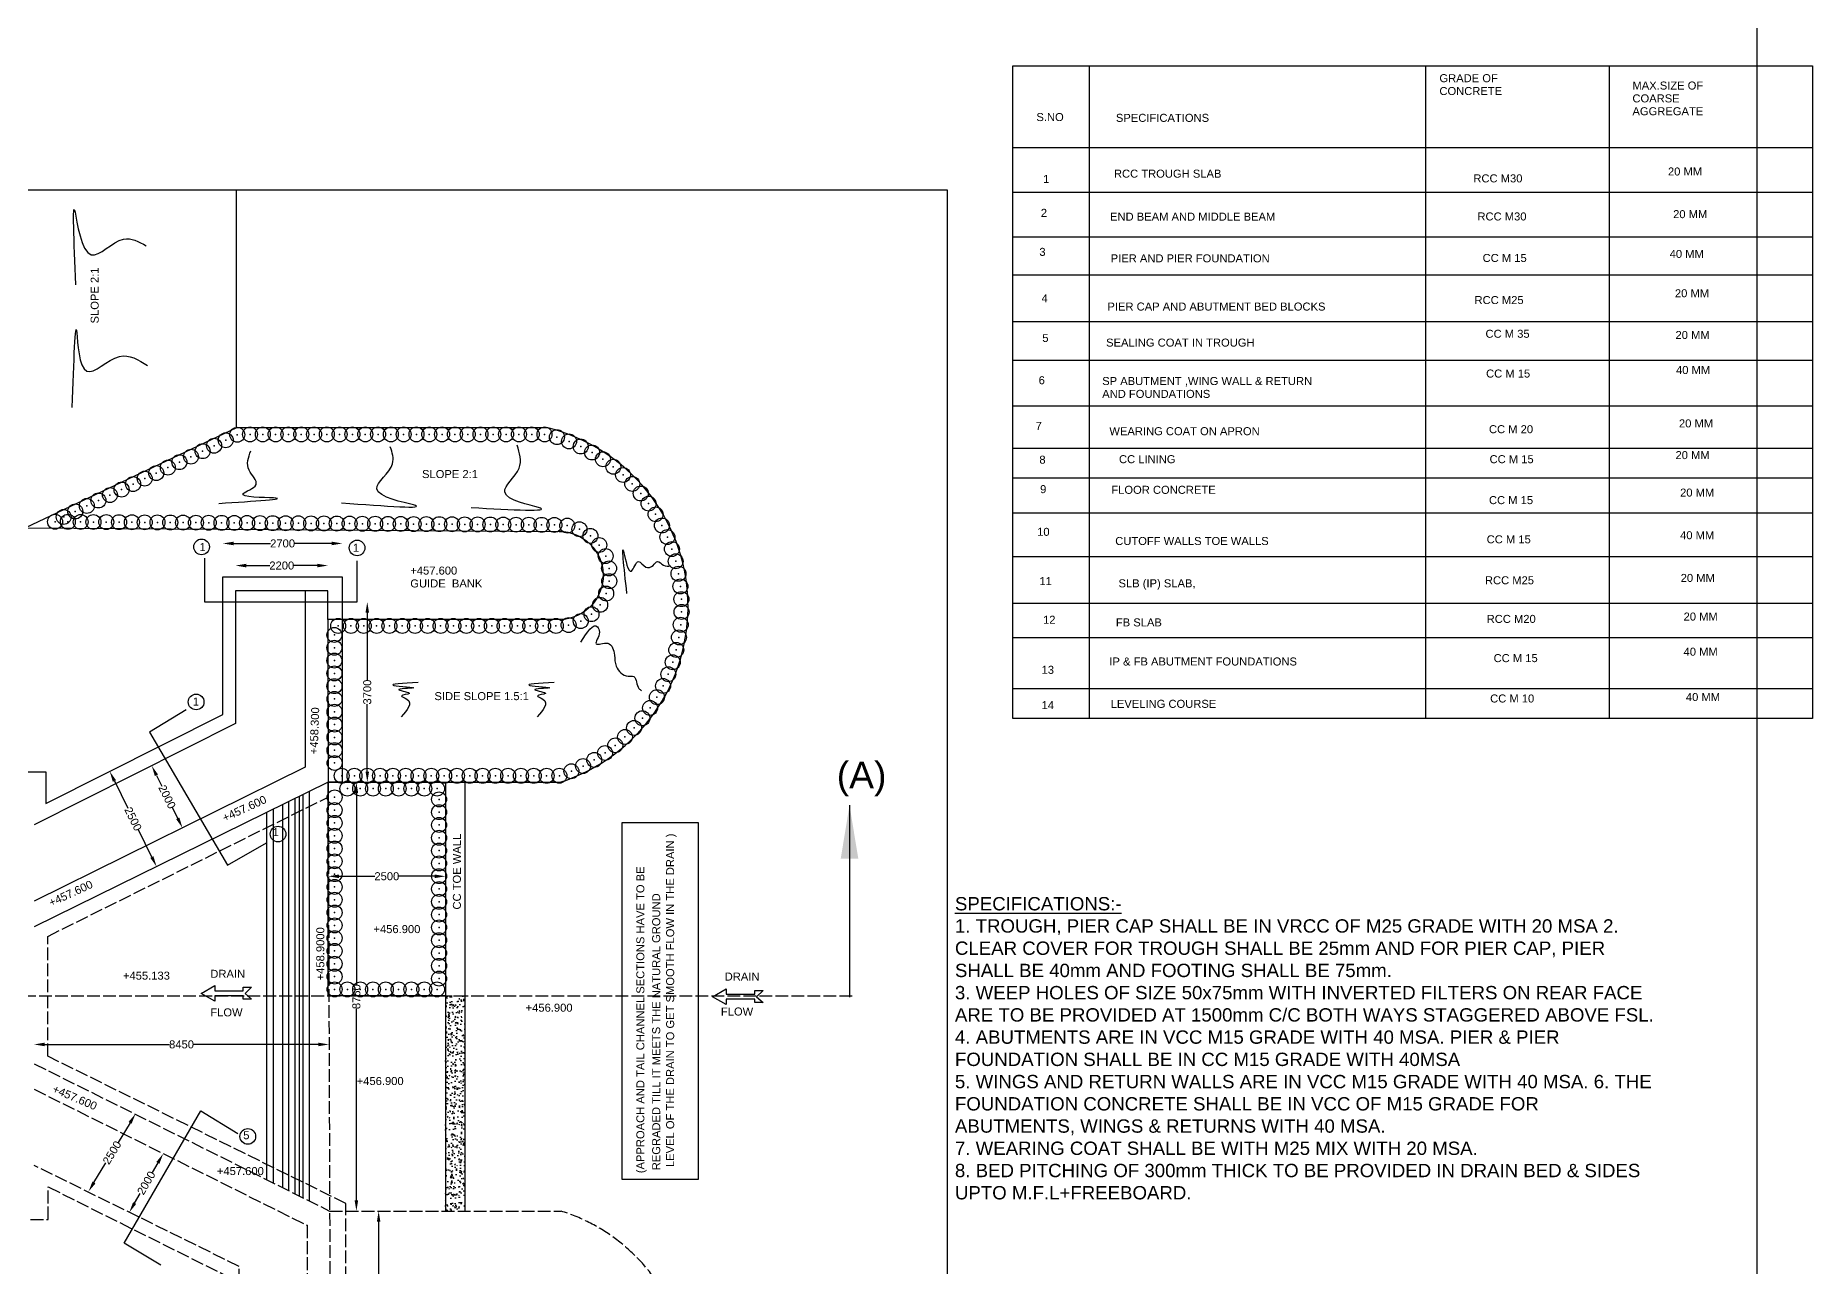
# Model space of a CAD drawing. Header units: millimetres. Extents: x -53212789 to -53204060, y 22133379 to 22139062.
# Drawn here: x -53207447 to -53204116, y 22134667 to 22136974 of the extents above; entities that cross this region are included whole.
import ezdxf

# ---------------------------------------------------------------- set-up
doc = ezdxf.new("R2010")
doc.units = ezdxf.units.MM
doc.header["$MEASUREMENT"] = 0
doc.header["$PDMODE"] = 32
doc.header["$PDSIZE"] = 28
doc.linetypes.add('ACAD_ISO02W100', pattern=[15, 12, -3])
for name, color, linetype in [('DIMENSIONS', 7, 'Continuous'), ('DRAWING', 2, 'Continuous'), ('TEXT', 7, 'Continuous')]:
    doc.layers.add(name, color=color, linetype=linetype)
doc.styles.get("Standard").update_dxf_attribs({"font": 'arial.ttf', "height": 15})
doc.dimstyles.get("Standard").update_dxf_attribs({"dimtxt": 20, "dimasz": 20, "dimexe": 0.18, "dimexo": 0.0625, "dimgap": 0.09, "dimtad": 0, "dimdec": 0, "dimzin": 0, "dimdsep": 46, "dimtxsty": 'Standard', "dimcen": 0.09, "dimse1": 1, "dimse2": 1, "dimadec": 0, "dimazin": 0, "dimtfac": 1, "dimtdec": 0, "dimtofl": 0, "dimtmove": 0, "dimatfit": 3, "dimfxl": 1, "dimtolj": 1, "dimtzin": 0, "dimarcsym": 0})

# ---------------------------------------------------------------- blocks, each defined once
blk = doc.blocks.new('*D108')
at = {"layer": 'Defpoints', "color": 0, "transparency": 16777216}
for p in [(-53207229.03140366, 22135605.4663888), (-53207171.41964121, 22135488.98766521), (-53207171.41964121, 22135488.98766521)]:
    blk.add_point(p, dxfattribs=at)
at = {"layer": 'TEXT', "color": 0, "lineweight": -2, "transparency": 16777216}
for p, q in [((-53207220.16448928, 22135587.53937484), (-53207210.24070224, 22135567.47558928)), ((-53207180.28655559, 22135506.91467916), (-53207190.21034265, 22135526.97846474))]:
    blk.add_line(p, q, dxfattribs=at)
at = {"layer": 'TEXT', "color": 0, "transparency": 16777216}
for points in [[(-53207217.17665362, 22135589.01719391), (-53207223.15232494, 22135586.06155578), (-53207229.03140368, 22135605.4663888)], [(-53207177.29871993, 22135508.39249823), (-53207183.27439125, 22135505.4368601), (-53207171.41964121, 22135488.98766521)]]:
    blk.add_solid(points, dxfattribs=at)
at = {"layer": 'TEXT', "color": 0, "transparency": 16777216, "insert": (-53207200.22552244, 22135547.22702701), "char_height": 15, "attachment_point": 5, "rotation": 296.3175468441484}
blk.add_mtext('\\A1;2000', dxfattribs=at)
blk = doc.blocks.new('*D109')
at = {"layer": 'Defpoints', "color": 0, "transparency": 16777216}
for p in [(-53207307.84234664, 22135595.02543864), (-53207219.98060779, 22135416.41566601), (-53207219.98060779, 22135416.41566601)]:
    blk.add_point(p, dxfattribs=at)
at = {"layer": 'TEXT', "color": 0, "lineweight": -2, "transparency": 16777216}
for p, q in [((-53207299.01426525, 22135577.07926971), (-53207273.88279513, 22135525.99075014)), ((-53207228.80868916, 22135434.36183494), (-53207253.94015929, 22135485.45035452))]:
    blk.add_line(p, q, dxfattribs=at)
at = {"layer": 'TEXT', "color": 0, "transparency": 16777216}
for points in [[(-53207296.02323711, 22135578.55061661), (-53207302.00529341, 22135575.60792281), (-53207307.84234664, 22135595.02543864)], [(-53207225.81766101, 22135435.83318184), (-53207231.79971732, 22135432.89048804), (-53207219.98060779, 22135416.41566601)]]:
    blk.add_solid(points, dxfattribs=at)
at = {"layer": 'TEXT', "color": 0, "transparency": 16777216, "insert": (-53207263.91147721, 22135505.72055233), "char_height": 15, "attachment_point": 5, "rotation": 296.19350061911706}
blk.add_mtext('\\A1;2500', dxfattribs=at)
blk = doc.blocks.new('*D110')
at = {"layer": 'Defpoints', "color": 0, "transparency": 16777216}
for p in [(-53206871.90630707, 22135912.56085202), (-53206871.49348056, 22135574.66695711), (-53206825.04680168, 22135574.66695711)]:
    blk.add_point(p, dxfattribs=at)
at = {"layer": 'TEXT', "color": 0, "lineweight": -2, "transparency": 16777216}
for p, q in [((-53206825.04680168, 22135892.56085202), (-53206825.04680168, 22135766.07088955)), ((-53206825.04680168, 22135594.66695711), (-53206825.04680168, 22135721.15691957))]:
    blk.add_line(p, q, dxfattribs=at)
at = {"layer": 'TEXT', "color": 0, "transparency": 16777216}
for points in [[(-53206828.38013501, 22135892.56085202), (-53206821.71346834, 22135892.56085202), (-53206825.04680168, 22135912.56085202)], [(-53206828.38013501, 22135594.66695711), (-53206821.71346834, 22135594.66695711), (-53206825.04680168, 22135574.66695711)]]:
    blk.add_solid(points, dxfattribs=at)
at = {"layer": 'TEXT', "color": 0, "transparency": 16777216, "insert": (-53206825.04680169, 22135743.61390455), "char_height": 15, "attachment_point": 5, "rotation": 90}
blk.add_mtext('\\A1;3700', dxfattribs=at)
blk = doc.blocks.new('*D111')
at = {"layer": 'Defpoints', "color": 0, "transparency": 16777216}
for p in [(-53206898.71868364, 22135980.73975072), (-53207071.94161779, 22135933.32481613), (-53206898.71868364, 22135933.32481613)]:
    blk.add_point(p, dxfattribs=at)
at = {"layer": 'TEXT', "color": 0, "lineweight": -2, "transparency": 16777216}
for p, q in [((-53207051.94161779, 22135980.73975072), (-53207007.92015071, 22135980.73975072)), ((-53206918.71868364, 22135980.73975072), (-53206962.7401507, 22135980.73975072))]:
    blk.add_line(p, q, dxfattribs=at)
at = {"layer": 'TEXT', "color": 0, "transparency": 16777216}
for points in [[(-53207051.94161779, 22135984.07308405), (-53207051.94161779, 22135977.40641738), (-53207071.94161779, 22135980.73975072)], [(-53206918.71868364, 22135984.07308405), (-53206918.71868364, 22135977.40641738), (-53206898.71868364, 22135980.73975072)]]:
    blk.add_solid(points, dxfattribs=at)
at = {"layer": 'TEXT', "color": 0, "transparency": 16777216, "insert": (-53206985.33015071, 22135980.73975072), "char_height": 15, "attachment_point": 5}
blk.add_mtext('\\A1;2200', dxfattribs=at)
blk = doc.blocks.new('*D112')
at = {"layer": 'Defpoints', "color": 0, "transparency": 16777216}
for p in [(-53206871.90630707, 22136022.19878137), (-53207095.7080718, 22135959.64014878), (-53206871.90630707, 22135959.64014878)]:
    blk.add_point(p, dxfattribs=at)
at = {"layer": 'TEXT', "color": 0, "lineweight": -2, "transparency": 16777216}
for p, q in [((-53207075.7080718, 22136022.19878137), (-53207006.39718944, 22136022.19878137)), ((-53206891.90630707, 22136022.19878137), (-53206961.21718943, 22136022.19878137))]:
    blk.add_line(p, q, dxfattribs=at)
at = {"layer": 'TEXT', "color": 0, "transparency": 16777216}
for points in [[(-53207075.7080718, 22136025.5321147), (-53207075.7080718, 22136018.86544804), (-53207095.7080718, 22136022.19878137)], [(-53206891.90630707, 22136025.5321147), (-53206891.90630707, 22136018.86544804), (-53206871.90630707, 22136022.19878137)]]:
    blk.add_solid(points, dxfattribs=at)
at = {"layer": 'TEXT', "color": 0, "transparency": 16777216, "insert": (-53206983.80718943, 22136022.19878137), "char_height": 15, "attachment_point": 5}
blk.add_mtext('\\A1;2700', dxfattribs=at)
blk = doc.blocks.new('*D113')
at = {"layer": 'Defpoints', "color": 0, "transparency": 16777216}
for p in [(-53206898.34609726, 22135398.29047338), (-53206678.50688278, 22135398.29047338), (-53206678.50688278, 22135398.29047338)]:
    blk.add_point(p, dxfattribs=at)
at = {"layer": 'TEXT', "color": 0, "lineweight": -2, "transparency": 16777216}
for p, q in [((-53206878.34609726, 22135398.29047338), (-53206811.01649003, 22135398.29047338)), ((-53206698.50688278, 22135398.29047338), (-53206765.83649002, 22135398.29047338))]:
    blk.add_line(p, q, dxfattribs=at)
at = {"layer": 'TEXT', "color": 0, "transparency": 16777216}
for points in [[(-53206878.34609726, 22135401.62380671), (-53206878.34609726, 22135394.95714004), (-53206898.34609726, 22135398.29047338)], [(-53206698.50688278, 22135401.62380671), (-53206698.50688278, 22135394.95714004), (-53206678.50688278, 22135398.29047338)]]:
    blk.add_solid(points, dxfattribs=at)
at = {"layer": 'TEXT', "color": 0, "transparency": 16777216, "insert": (-53206788.42649002, 22135398.29047338), "char_height": 15, "attachment_point": 5}
blk.add_mtext('\\A1;2500', dxfattribs=at)
blk = doc.blocks.new('*D114')
at = {"layer": 'Defpoints', "color": 0, "transparency": 16777216}
for p in [(-53207449.47918182, 22135130.05510703), (-53206896.89093112, 22135131.94794508), (-53206896.89093112, 22135083.08792365)]:
    blk.add_point(p, dxfattribs=at)
at = {"layer": 'TEXT', "color": 0, "lineweight": -2, "transparency": 16777216}
for p, q in [((-53207429.47918182, 22135083.08792365), (-53207195.65738935, 22135083.08792365)), ((-53206916.89093112, 22135083.08792365), (-53207150.71272359, 22135083.08792365))]:
    blk.add_line(p, q, dxfattribs=at)
at = {"layer": 'TEXT', "color": 0, "transparency": 16777216}
for points in [[(-53207429.47918182, 22135086.42125698), (-53207429.47918182, 22135079.75459032), (-53207449.47918182, 22135083.08792365)], [(-53206916.89093112, 22135086.42125698), (-53206916.89093112, 22135079.75459032), (-53206896.89093112, 22135083.08792365)]]:
    blk.add_solid(points, dxfattribs=at)
at = {"layer": 'TEXT', "color": 0, "transparency": 16777216, "insert": (-53207173.18505647, 22135083.08792365), "char_height": 15, "attachment_point": 5}
blk.add_mtext('\\A1;8450', dxfattribs=at)
blk = doc.blocks.new('*D115')
at = {"layer": 'Defpoints', "color": 0, "transparency": 16777216}
for p in [(-53207259.32836045, 22134953.18902922), (-53207249.40309371, 22134947.18585729), (-53207337.68202362, 22134801.23102927)]:
    blk.add_point(p, dxfattribs=at)
at = {"layer": 'TEXT', "color": 0, "lineweight": -2, "transparency": 16777216}
for p, q in [((-53207269.67908023, 22134936.07580043), (-53207291.77668741, 22134899.54100714)), ((-53207337.25657058, 22134824.34743), (-53207315.1589634, 22134860.88222329))]:
    blk.add_line(p, q, dxfattribs=at)
at = {"layer": 'TEXT', "color": 0, "transparency": 16777216}
for points in [[(-53207272.53128504, 22134937.80092039), (-53207266.82687543, 22134934.35068046), (-53207259.32836045, 22134953.18902922)], [(-53207340.10877538, 22134826.07254997), (-53207334.40436578, 22134822.62231003), (-53207347.60729036, 22134807.2342012)]]:
    blk.add_solid(points, dxfattribs=at)
at = {"layer": 'TEXT', "color": 0, "transparency": 16777216, "insert": (-53207303.46782541, 22134880.21161521), "char_height": 15, "attachment_point": 5, "rotation": 58.83288481990556}
blk.add_mtext('\\A1;2500', dxfattribs=at)
blk = doc.blocks.new('*D116')
at = {"layer": 'Defpoints', "color": 0, "transparency": 16777216}
for p in [(-53207207.46637309, 22134878.44701817), (-53207207.46637309, 22134878.44701817), (-53207271.07008341, 22134768.40188349)]:
    blk.add_point(p, dxfattribs=at)
at = {"layer": 'TEXT', "color": 0, "lineweight": -2, "transparency": 16777216}
for p, q in [((-53207217.47452936, 22134861.13122168), (-53207227.96401575, 22134842.98264297)), ((-53207261.06192715, 22134785.71767998), (-53207250.57244076, 22134803.86625869))]:
    blk.add_line(p, q, dxfattribs=at)
at = {"layer": 'TEXT', "color": 0, "transparency": 16777216}
for points in [[(-53207220.36049545, 22134862.79924773), (-53207214.58856328, 22134859.46319564), (-53207207.46637309, 22134878.44701817)], [(-53207263.94789323, 22134787.38570603), (-53207258.17596106, 22134784.04965394), (-53207271.07008341, 22134768.40188349)]]:
    blk.add_solid(points, dxfattribs=at)
at = {"layer": 'TEXT', "color": 0, "transparency": 16777216, "insert": (-53207239.26822826, 22134823.42445082), "char_height": 15, "attachment_point": 5, "rotation": 59.973015625742605}
blk.add_mtext('\\A1;2000', dxfattribs=at)
blk = doc.blocks.new('*D128')
at = {"layer": 'Defpoints', "color": 0, "transparency": 16777216}
for p in [(-53206845.46453819, 22135574.63414955), (-53206845.41346911, 22135574.63414955), (-53206845.41346911, 22134770.67453822)]:
    blk.add_point(p, dxfattribs=at)
at = {"layer": 'TEXT', "color": 0, "lineweight": -2, "transparency": 16777216}
for p, q in [((-53206845.46453819, 22135554.63414955), (-53206845.46453819, 22135195.12667677)), ((-53206845.46453819, 22134790.67453822), (-53206845.46453819, 22135150.18201101))]:
    blk.add_line(p, q, dxfattribs=at)
at = {"layer": 'TEXT', "color": 0, "transparency": 16777216}
for points in [[(-53206848.79787152, 22135554.63414955), (-53206842.13120485, 22135554.63414955), (-53206845.46453819, 22135574.63414955)], [(-53206848.79787152, 22134790.67453822), (-53206842.13120485, 22134790.67453822), (-53206845.46453819, 22134770.67453822)]]:
    blk.add_solid(points, dxfattribs=at)
at = {"layer": 'TEXT', "color": 0, "transparency": 16777216, "insert": (-53206845.46453819, 22135172.65434388), "char_height": 15, "attachment_point": 5, "rotation": 90}
blk.add_mtext('\\A1;8750', dxfattribs=at)
blk = doc.blocks.new('*D129')
at = {"layer": 'Defpoints', "color": 0, "transparency": 16777216}
for p in [(-53206818.06518471, 22134770.67453822), (-53206894.4820726, 22134428.71455671), (-53206803.76156836, 22134428.71455671)]:
    blk.add_point(p, dxfattribs=at)
at = {"layer": 'TEXT', "color": 0, "lineweight": -2, "transparency": 16777216}
for p, q in [((-53206803.76156836, 22134750.67453822), (-53206803.76156836, 22134622.15153246)), ((-53206803.76156836, 22134448.71455671), (-53206803.76156836, 22134577.23756247))]:
    blk.add_line(p, q, dxfattribs=at)
at = {"layer": 'TEXT', "color": 0, "transparency": 16777216}
for points in [[(-53206807.0949017, 22134750.67453822), (-53206800.42823502, 22134750.67453822), (-53206803.76156836, 22134770.67453822)], [(-53206807.0949017, 22134448.71455671), (-53206800.42823502, 22134448.71455671), (-53206803.76156836, 22134428.71455671)]]:
    blk.add_solid(points, dxfattribs=at)
at = {"layer": 'TEXT', "color": 0, "transparency": 16777216, "insert": (-53206803.76156837, 22134599.69454746), "char_height": 15, "attachment_point": 5, "rotation": 90}
blk.add_mtext('\\A1;3700', dxfattribs=at)

msp = doc.modelspace()

# ---------------------------------------------------------------- hatches: boundary and pattern name
at = {"layer": 'DRAWING'}
h = msp.add_hatch(dxfattribs=at)
h.set_pattern_fill('AR-CONC', color=0, scale=3, style=0)
h.set_pattern_definition([(49.99999999999999, (0, 0), (21.5178054780226, -1.882564049477853), [2.25, -24.75]), (355, (0, 0), (-4.16254000839, 22.56576401100035), [1.8, -19.8]), (100.4514, (1.7931504, -0.1568802), (17.35528145142065, 20.68318626182861), [1.9122057, -21.03426336]), (46.18420000000001, (0, 6), (32.01723145876933, -4.965570429870542), [3.375, -37.125]), (96.6356, (2.66810235, 5.586200789999999), (28.0398811664611, 29.22353612701325), [2.86830864, -31.55139]), (351.1842, (0, 6), (28.03985835400881, 29.22355802775974), [2.7, -29.7]), (21, (3, 4.5), (17.90721156355385, -12.07856671996016), [2.25, -24.75]), (326.0000000000001, (3, 4.5), (7.299459957647452, 21.75450135140559), [1.8, -19.8]), (71.4514, (4.49226699, 3.49345182), (25.2066788574447, 9.675914901298572), [1.9122057, -21.03426336]), (37.50000000000001, (0, 0), (0.3647956595187201, 9.986815614939346), [0, -19.56, 0, -20.1, 0, -19.875]), (7.499999999999999, (0, 0), (7.892086123264458, 11.83235135647081), [0, -11.46, 0, -19.11, 0, -7.574999999999999]), (327.5, (-6.69, 0), (16.01467308517227, -0.6766461520313927), [0, -7.5, 0, -23.4, 0, -31.05]), (317.5, (-9.69, 0), (17.49558508027159, 3.003149469969532), [0, -9.75, 0, -15.54, 0, -22.05])])
h.paths.add_polyline_path([(-53206642.30367959, 22135174.31479614), (-53206678.50688278, 22135174.31479615), (-53206678.50688277, 22134770.67453822), (-53206642.30367959, 22134770.67453823)])

# ---------------------------------------------------------------- linework, layer by layer
at = {"layer": 'DRAWING', "color": 0}
for points in [[(-53205737.5, 22136684.5), (-53212658.5, 22136684.5), (-53212658.5, 22133673.5), (-53205737.5, 22133673.5)], [(-53206898.34609726, 22135574.63414955), (-53206678.50688278, 22135574.63414955), (-53206678.50688278, 22135174.31479614), (-53206898.34609726, 22135174.31479614)]]:
    msp.add_lwpolyline(points, close=True, dxfattribs=at)
for points in [[(-53207994.78260883, 22135174.31479614), (-53207994.78260883, 22135353.87521168), (-53207892.75288665, 22135353.87521168), (-53207892.75288665, 22135520.42191549), (-53207638.39354362, 22135520.42191549), (-53207638.39354362, 22135594.10543574), (-53207427.37480062, 22135594.10543574), (-53207427.37480062, 22135534.81861398), (-53207095.7080718, 22135701.87450485), (-53207095.7080718, 22135959.64014878), (-53206871.90630707, 22135959.64014878), (-53206871.90630707, 22135574.66645273), (-53206463.43547498, 22135574.66645273, 0.755406404012021), (-53206486.4921943, 22136238.69666085), (-53207069.87745059, 22136238.69666085), (-53207069.87745059, 22136684.5)], [(-53207069.87745059, 22136238.69666085), (-53207465.83584204, 22136051.21097556), (-53206465.22053304, 22136044.89589792, -0.9682033303326091), (-53206460.92225216, 22135879.59194525), (-53206898.71868364, 22135879.59194525), (-53206898.71868364, 22135933.32481613), (-53207071.94161779, 22135933.32481613), (-53207071.94161779, 22135684.46909346), (-53207449.47918182, 22135494.60004181)]]:
    msp.add_lwpolyline(points, format="xyb", dxfattribs=at)
for points in [[(-53207130.18891007, 22135994.78573567), (-53207130.18891007, 22135912.56085202), (-53206844.27908837, 22135912.56085202), (-53206844.27908837, 22135989.47400218)], [(-53206941.5262295, 22135933.32481613), (-53206941.5262295, 22135602.69568174), (-53207449.47918182, 22135351.45610828)], [(-53206898.71868364, 22135879.59194525), (-53206898.31215895, 22135546.85602229)], [(-53206898.71868364, 22135879.59194525), (-53206898.34609726, 22135574.63414955)], [(-53207164.2518336, 22135710.33952666), (-53207233.18432145, 22135668.50727354), (-53207087.23674157, 22135419.37637587), (-53207014.11875921, 22135461.2877122)], [(-53206871.90630707, 22135574.66645273), (-53206898.34609726, 22135574.63414955), (-53207449.47918182, 22135303.52070241)], [(-53206678.50688278, 22135574.66645273), (-53206678.50688278, 22134770.67453822)], [(-53206642.30367959, 22135574.66645273), (-53206642.30367959, 22134770.67453822)], [(-53206972.82637729, 22135537.99580207), (-53206972.82637729, 22134809.18171148)], [(-53206960.93420107, 22135543.84580269), (-53206960.93420107, 22134803.24784386)], [(-53206952.84074464, 22135547.82713666), (-53206952.84074464, 22134799.20943255)], [(-53206945.5734513, 22135551.40206439), (-53206945.5734513, 22134795.5832538)], [(-53206933.84625959, 22135557.17090582), (-53206933.84625959, 22134789.73170891)], [(-53207014.11875921, 22135517.68324905), (-53207014.11875921, 22134829.78547006)], [(-53207001.40059713, 22135523.93956872), (-53207001.40059713, 22134823.43945831)], [(-53206984.05790659, 22135532.47078695), (-53206984.05790659, 22134814.78593452)], [(-53207211.95584982, 22134669.58753008), (-53207280.94427541, 22134710.60860965), (-53207137.08554772, 22134958.68913579), (-53207067.72328377, 22134916.15589344)]]:
    msp.add_lwpolyline(points, dxfattribs=at)
at = {"layer": 'DRAWING', "color": 0, "linetype": 'ACAD_ISO02W100', "ltscale": 2}
for points in [[(-53207994.78260883, 22135174.31479614), (-53207994.78260883, 22134993.99253697), (-53207891.76546051, 22134993.99253697), (-53207891.76546051, 22134828.60924657), (-53207636.17732839, 22134828.60924657), (-53207636.17732839, 22134755.00901544), (-53207423.0479886, 22134755.00901544), (-53207423.0479886, 22134815.94225001), (-53207093.12272364, 22134651.46870922), (-53207093.12272364, 22134403.05321797), (-53206865.22718088, 22134403.05321797), (-53206865.22718088, 22134784.90097654), (-53207423.85731652, 22135060.99278338), (-53207423.85731652, 22135285.72224387), (-53206898.31215895, 22135546.85602229), (-53206894.4820726, 22134428.71455671), (-53207065.21836577, 22134428.71455671), (-53207065.21836577, 22134666.94956086), (-53207449.47918182, 22134856.32933737)], [(-53212360.0854694, 22135174.31479614), (-53205912.24045259, 22135174.31479614)], [(-53207449.47918182, 22134999.11369434), (-53206937.94654393, 22134744.06544507), (-53206937.94654393, 22134428.71455671)]]:
    msp.add_lwpolyline(points, dxfattribs=at)
msp.add_lwpolyline([(-53207449.30394296, 22135046.93086224), (-53206895.65342372, 22134770.67453822), (-53206461.96319637, 22134770.67453822, -0.7497637098783984), (-53206474.77191387, 22134112.30554788), (-53207062.06292609, 22134109.62356078), (-53207462.98521557, 22134304.33188412), (-53206457.83716572, 22134311.562949, 1.033343206512164), (-53206464.69332687, 22134482.92957474), (-53206894.66273595, 22134481.45675576)], format="xyb", dxfattribs=at)
at = {"layer": 'DRAWING', "color": 0}
for points in [[(-53207371.2863474, 22136507.21637162), (-53207372.60362779, 22136643.43757748), (-53207342.30608006, 22136563.15260604), (-53207281.71101756, 22136592.76592356), (-53207239.55794637, 22136580.26252507)], [(-53207377.86174288, 22136277.29399788), (-53207369.29938742, 22136416.80557555), (-53207350.85739612, 22136345.07555642), (-53207289.60369343, 22136372.71465085), (-53207236.9123462, 22136355.60473182)], [(-53206873.13073973, 22136098.32526052), (-53206738.70908788, 22136094.48795336), (-53206807.20012159, 22136124.86660866), (-53206777.7399205, 22136171.69182109), (-53206781.90058754, 22136203.02981039)], [(-53206630.26459143, 22136089.55183375), (-53206503.9542285, 22136089.55183375), (-53206567.33576707, 22136118.50124189), (-53206540.62496946, 22136163.28235514), (-53206544.24678202, 22136206.25413848)], [(-53207103.46143647, 22136097.27423756), (-53207000.85101515, 22136107.42491503), (-53207057.4899196, 22136115.79922682), (-53207033.61522593, 22136132.54785041), (-53207046.56852699, 22136159.44715146), (-53207043.51268958, 22136195.80636514)], [(-53206729.79077535, 22135761.51506182), (-53206775.23091817, 22135756.11018164), (-53206738.44602653, 22135751.42596177), (-53206765.85438233, 22135747.82271792), (-53206746.01938366, 22135740.97654597), (-53206761.16609794, 22135736.65265623), (-53206750.70766806, 22135730.16681443), (-53206761.52674027, 22135697.37726085)], [(-53206474.86695275, 22135761.51506182), (-53206520.30709556, 22135756.11018164), (-53206483.52220392, 22135751.42596177), (-53206510.93055972, 22135747.82271792), (-53206491.09556106, 22135740.97654597), (-53206506.24227533, 22135736.65265623), (-53206495.78384545, 22135730.16681443), (-53206506.60291766, 22135697.37726085)]]:
    msp.add_spline(points, degree=3, dxfattribs=at)
for p in [(-53207068.71043933, 22136225.972006), (-53207044.87333198, 22136226.69666085), (-53207020.87333198, 22136226.69666085), (-53206996.87333198, 22136226.69666085), (-53206972.87333198, 22136226.69666085), (-53206948.87333198, 22136226.69666085), (-53206924.87333198, 22136226.69666085), (-53206900.87333198, 22136226.69666085), (-53206876.87333198, 22136226.69666085), (-53206852.87333198, 22136226.69666085), (-53206828.87333198, 22136226.69666085), (-53206804.87333198, 22136226.69666085), (-53206780.87333198, 22136226.69666085), (-53206756.87333198, 22136226.69666085), (-53206732.87333198, 22136226.69666085), (-53206708.87333198, 22136226.69666085), (-53206684.87333198, 22136226.69666085), (-53206660.87333198, 22136226.69666085), (-53206636.87333198, 22136226.69666085), (-53206612.87333198, 22136226.69666085), (-53206588.87333198, 22136226.69666085), (-53206564.87333198, 22136226.69666085), (-53206540.87333198, 22136226.69666085), (-53206516.87333198, 22136226.69666085), (-53206492.87333198, 22136226.69666085), (-53206469.59406196, 22136221.50998685), (-53207133.78423958, 22136195.15966234), (-53207112.09297283, 22136205.43044356), (-53207090.40170608, 22136215.70122478), (-53206446.97116992, 22136213.51273594), (-53206424.98211883, 22136203.9089399), (-53206403.74082534, 22136192.74835222), (-53207220.54930656, 22136154.07653746), (-53207198.85803982, 22136164.34731868), (-53207177.16677307, 22136174.6180999), (-53207155.47550632, 22136184.88888112), (-53206383.35733227, 22136180.08879154), (-53206363.93723851, 22136165.99584207), (-53207285.62310681, 22136123.26419379), (-53207263.93184006, 22136133.53497501), (-53207242.24057331, 22136143.80575623), (-53206345.58115196, 22136150.54251386), (-53206328.3841683, 22136133.80886455), (-53207350.69690705, 22136092.45185013), (-53207329.00564031, 22136102.72263135), (-53207307.31437355, 22136112.99341257), (-53206312.43537836, 22136115.88158462), (-53206297.81740656, 22136096.85354827), (-53207410.25789057, 22136062.86045129), (-53207394.07944054, 22136071.91028769), (-53207386.25836853, 22136062.70898565), (-53207372.3881738, 22136082.18106891), (-53207362.25884649, 22136062.55752), (-53207338.25932445, 22136062.40605435), (-53207314.25980241, 22136062.25458871), (-53207290.26028037, 22136062.10312306), (-53207266.26075833, 22136061.95165741), (-53207242.26123629, 22136061.80019177), (-53207218.26171425, 22136061.64872612), (-53207194.2621922, 22136061.49726047), (-53207170.26267017, 22136061.34579483), (-53207146.26314813, 22136061.19432918), (-53207122.26362608, 22136061.04286353), (-53207098.26410405, 22136060.89139789), (-53207074.26458201, 22136060.73993224), (-53207050.26505997, 22136060.58846659), (-53207026.26553793, 22136060.43700095), (-53207002.26601589, 22136060.2855353), (-53206978.26649385, 22136060.13406965), (-53206954.2669718, 22136059.982604), (-53206930.26744977, 22136059.83113836), (-53206906.26792773, 22136059.67967271), (-53206882.26840568, 22136059.52820706), (-53206858.26888365, 22136059.37674142), (-53206834.26936161, 22136059.22527577), (-53206810.26983956, 22136059.07381013), (-53206786.27031752, 22136058.92234448), (-53206762.27079549, 22136058.77087883), (-53206738.27127344, 22136058.61941319), (-53206714.2717514, 22136058.46794754), (-53206690.27222937, 22136058.31648189), (-53206666.27270732, 22136058.16501625), (-53206642.27318528, 22136058.0135506), (-53206618.27366325, 22136057.86208495), (-53206594.2741412, 22136057.7106193), (-53206570.27461916, 22136057.55915366), (-53206546.27509712, 22136057.40768801), (-53206522.27557508, 22136057.25622236), (-53206498.27605304, 22136057.10475672), (-53206474.276531, 22136056.95329107), (-53206450.34533406, 22136055.63775208), (-53206284.60598291, 22136076.82333231), (-53206272.8695506, 22136055.89470544), (-53206427.40867309, 22136048.79416083), (-53206406.91977651, 22136036.41957901), (-53206390.18693677, 22136019.30416981), (-53206262.66891149, 22136034.17609065), (-53206378.27860806, 22135998.54081591), (-53206254.05691108, 22136011.7800036), (-53206247.07816479, 22135988.82246962), (-53206371.95518157, 22135975.45533486), (-53206241.76882675, 22135965.4224227), (-53206377.29573333, 22135928.26851752), (-53206371.62043165, 22135951.52182069), (-53206238.15640257, 22135941.7010893), (-53206404.8663105, 22135889.60353984), (-53206388.61869743, 22135907.18023542), (-53206236.2596068, 22135917.78136037), (-53206236.088266, 22135893.78715464), (-53206879.62971571, 22135867.59194525), (-53206855.62971571, 22135867.59194525), (-53206831.62971571, 22135867.59194525), (-53206807.62971571, 22135867.59194525), (-53206783.62971571, 22135867.59194525), (-53206759.62971571, 22135867.59194525), (-53206735.62971571, 22135867.59194525), (-53206711.62971571, 22135867.59194525), (-53206687.62971571, 22135867.59194525), (-53206663.62971571, 22135867.59194525), (-53206639.62971571, 22135867.59194525), (-53206615.62971571, 22135867.59194525), (-53206591.62971571, 22135867.59194525), (-53206567.62971571, 22135867.59194525), (-53206543.62971571, 22135867.59194525), (-53206519.62971571, 22135867.59194525), (-53206495.62971571, 22135867.59194525), (-53206471.62971571, 22135867.59194525), (-53206447.73739003, 22135869.17836507), (-53206425.00110187, 22135876.66076832), (-53206237.64326782, 22135869.84277668), (-53206886.68333433, 22135850.66625569), (-53206886.65401202, 22135826.66627361), (-53206245.89117411, 22135822.59878907), (-53206240.9165564, 22135846.07227294), (-53206886.62468971, 22135802.66629152), (-53206252.54134941, 22135799.54393199), (-53206886.5953674, 22135778.66630943), (-53206886.56604509, 22135754.66632734), (-53206270.72206306, 22135755.16506343), (-53206260.83263035, 22135777.02713989), (-53206886.53672279, 22135730.66634525), (-53206282.15841425, 22135734.07096146), (-53206886.50740048, 22135706.66636316), (-53206309.42717606, 22135694.6192574), (-53206295.08243669, 22135713.85411427), (-53206886.47807816, 22135682.66638108), (-53206886.44875586, 22135658.66639899), (-53206342.07457256, 22135659.48850413), (-53206325.1183179, 22135676.46603912), (-53206886.41943355, 22135634.6664169), (-53206379.42494651, 22135629.40575343), (-53206360.20809633, 22135643.77460638), (-53206886.39011125, 22135610.66643482), (-53206873.04680168, 22135586.66645273), (-53206849.04680168, 22135586.66645273), (-53206825.04680168, 22135586.66645273), (-53206801.04680168, 22135586.66645273), (-53206777.04680168, 22135586.66645273), (-53206753.04680168, 22135586.66645273), (-53206729.04680168, 22135586.66645273), (-53206705.04680168, 22135586.66645273), (-53206681.04680168, 22135586.66645273), (-53206657.04680168, 22135586.66645273), (-53206633.04680168, 22135586.66645273), (-53206609.04680168, 22135586.66645273), (-53206585.04680168, 22135586.66645273), (-53206561.04680168, 22135586.66645273), (-53206537.04680168, 22135586.66645273), (-53206513.04680168, 22135586.66645273), (-53206489.04680168, 22135586.66645273), (-53206465.06134068, 22135586.75722519), (-53206442.55496544, 22135595.07674076), (-53206420.70530976, 22135604.99358568), (-53206399.62556816, 22135616.45638466), (-53206862.34609726, 22135562.63414955), (-53206838.34609726, 22135562.63414955), (-53206814.34609726, 22135562.63414955), (-53206790.34609726, 22135562.63414955), (-53206766.34609726, 22135562.63414955), (-53206742.34609726, 22135562.63414955), (-53206718.34609726, 22135562.63414955), (-53206694.34609726, 22135562.63414955), (-53206886.34609726, 22135546.31701377), (-53206886.34609726, 22135522.31701377), (-53206690.50688278, 22135542.47336403), (-53206886.34609726, 22135498.31701377), (-53206690.50688278, 22135518.47336403), (-53206690.50688278, 22135494.47336403), (-53206886.34609726, 22135474.31701377), (-53206690.50688278, 22135470.47336403), (-53206886.34609726, 22135450.31701377), (-53206886.34609726, 22135426.31701377), (-53206690.50688278, 22135446.47336403), (-53206690.50688278, 22135422.47336403), (-53206886.34609726, 22135402.31701377), (-53206690.50688278, 22135398.47336403), (-53206886.34609726, 22135378.31701377), (-53206886.34609726, 22135354.31701377), (-53206690.50688278, 22135374.47336403), (-53206886.34609726, 22135330.31701377), (-53206690.50688278, 22135350.47336403), (-53206690.50688278, 22135326.47336403), (-53206886.34609726, 22135306.31701377), (-53206690.50688278, 22135302.47336403), (-53206886.34609726, 22135282.31701377), (-53206886.34609726, 22135258.31701377), (-53206690.50688278, 22135278.47336403), (-53206690.50688278, 22135254.47336403), (-53206886.34609726, 22135234.31701377), (-53206690.50688278, 22135230.47336403), (-53206886.34609726, 22135210.31701377), (-53206886.34609726, 22135186.31701377), (-53206862.34831489, 22135186.31479614), (-53206838.34831489, 22135186.31479614), (-53206814.34831489, 22135186.31479614), (-53206790.34831489, 22135186.31479614), (-53206766.34831489, 22135186.31479614), (-53206742.34831489, 22135186.31479614), (-53206718.34831489, 22135186.31479614), (-53206694.34831489, 22135186.31479614), (-53206690.50688278, 22135206.47336403)]:
    msp.add_point(p, dxfattribs=at)
at = {"layer": 'TEXT', "color": 0}
for points in [[(-53204220.99405362, 22133378.63246642), (-53212789, 22133378.63246642), (-53212789, 22138796), (-53204220.99405362, 22138796)], [(-53205615, 22136917.5), (-53204116.5, 22136917.5), (-53204116.5, 22135694), (-53205615, 22135694)], [(-53206347.47593874, 22135499.07155957), (-53206204.60725968, 22135499.07155957), (-53206204.60725968, 22134829.66193907), (-53206347.47593874, 22134829.66193907)]]:
    msp.add_lwpolyline(points, close=True, dxfattribs=at)
for points in [[(-53205472, 22136917.5), (-53205472, 22135694)], [(-53204842, 22136917.5), (-53204842, 22135694)], [(-53204497.5, 22136917.5), (-53204497.5, 22135694)], [(-53204116.5, 22136764), (-53205615, 22136764)], [(-53204116.5, 22136680), (-53205615, 22136680)], [(-53204116.5, 22136596.5), (-53205615, 22136596.5)], [(-53204116.5, 22136525), (-53205615, 22136525)], [(-53204116.5, 22136437.5), (-53205615, 22136437.5)], [(-53204116.5, 22136365), (-53205615, 22136365)], [(-53204116.5, 22136279.5), (-53205615, 22136279.5)], [(-53204116.5, 22136200), (-53205615, 22136200)], [(-53204116.5, 22136144.5), (-53205615, 22136144.5)], [(-53204116.5, 22136079), (-53205615, 22136079)], [(-53204116.5, 22135997), (-53205615, 22135997)], [(-53204116.5, 22135909.5), (-53205615, 22135909.5)], [(-53204116.5, 22135845.5), (-53205615, 22135845.5)], [(-53204116.5, 22135750), (-53205615, 22135750)], [(-53207110.79054849, 22135183.28939946), (-53207057.50874245, 22135183.28939946), (-53207057.50874245, 22135190.55059221), (-53207041.76638433, 22135190.55059221), (-53207053.87587304, 22135178.79437812), (-53207041.76638433, 22135167.72970688), (-53207057.50874245, 22135167.72970682), (-53207057.50874245, 22135174.29935678), (-53207110.79054849, 22135174.29935677), (-53207110.79054849, 22135164.43103638), (-53207136.36148503, 22135178.31537386), (-53207110.79054849, 22135193.84610748), (-53207110.79054849, 22135183.28939946)], [(-53206152.28156925, 22135177.05502516), (-53206098.99976321, 22135177.05502516), (-53206098.99976321, 22135184.31621791), (-53206083.25740509, 22135184.31621791), (-53206095.36689381, 22135172.56000382), (-53206083.25740509, 22135161.49533258), (-53206098.99976321, 22135161.49533252), (-53206098.99976321, 22135168.06498248), (-53206152.28156925, 22135168.06498248), (-53206152.28156925, 22135158.19666208), (-53206177.85250579, 22135172.08099957), (-53206152.28156925, 22135187.61173319), (-53206152.28156925, 22135177.05502516)]]:
    msp.add_lwpolyline(points, dxfattribs=at)
for centre in [(-53207135.65799916, 22136015.7974104), (-53206844.125807, 22136013.88482235), (-53207145.80474519, 22135725.01377636), (-53206992.38760943, 22135477.47947064), (-53207048.9491958, 22134910.58523227)]:
    msp.add_circle(centre, 14.67060908342555, dxfattribs=at)
for points in [[(-53206338.5, 22135928.5), (-53206344, 22136004.5), (-53206330, 22135970.5), (-53206316.5, 22135988.5), (-53206303, 22135978), (-53206289.5, 22135981), (-53206281, 22135988.5), (-53206270, 22135981.5), (-53206256, 22135980)], [(-53206425, 22135837), (-53206393.5, 22135866), (-53206390, 22135856), (-53206396, 22135834), (-53206374.5, 22135835), (-53206362, 22135813), (-53206358.5, 22135792), (-53206336, 22135773.5), (-53206325.5, 22135772.5), (-53206320.5, 22135762.5), (-53206316, 22135750.5), (-53206311, 22135746)]]:
    msp.add_spline(points, degree=3, dxfattribs=at)

# ---------------------------------------------------------------- texts
at = {"layer": 'DIMENSIONS', "color": 0, "insert": (-53205723.67496306, 22135359.37140403), "char_height": 25, "width": 1325.106616294842, "attachment_point": 1}
msp.add_mtext('{\\LSPECIFICATIONS:-}\\P1. TROUGH, PIER CAP SHALL BE IN VRCC OF M25 GRADE WITH 20 MSA 2. CLEAR COVER FOR TROUGH SHALL BE 25mm AND FOR PIER CAP, PIER SHALL BE 40mm AND FOOTING SHALL BE 75mm. \\P3. WEEP HOLES OF SIZE 50x75mm WITH INVERTED FILTERS ON REAR FACE ARE TO BE PROVIDED AT 1500mm C/C BOTH WAYS STAGGERED ABOVE FSL. \\P4. ABUTMENTS ARE IN VCC M15 GRADE WITH 40 MSA. PIER & PIER FOUNDATION SHALL BE IN CC M15 GRADE WITH 40MSA \\P5. WINGS AND RETURN WALLS ARE IN VCC M15 GRADE WITH 40 MSA. 6. THE FOUNDATION CONCRETE SHALL BE IN VCC OF M15 GRADE FOR ABUTMENTS, WINGS & RETURNS WITH 40 MSA. \\P7. WEARING COAT SHALL BE WITH M25 MIX WITH 20 MSA. \\P8. BED PITCHING OF 300mm THICK TO BE PROVIDED IN DRAIN BED & SIDES UPTO M.F.L+FREEBOARD. ', dxfattribs=at)
at = {"layer": 'TEXT', "color": 0}
for s, height, p in [('GRADE OF ', 15, (-53204815.67399304, 22136886.87893436)), ('CONCRETE ', 15, (-53204815.67399304, 22136862.78275414)), ('MAX.SIZE OF ', 15, (-53204453.91405398, 22136873.08422508)), ('AGGREGATE ', 15, (-53204453.91405398, 22136824.89186463)), ('COARSE ', 15, (-53204453.91405398, 22136848.98804485)), ('S.NO', 15, (-53205571, 22136814)), ('SPECIFICATIONS ', 15, (-53205421.98339347, 22136812.53566527)), ('1', 15, (-53205558.52514336, 22136697.89246377)), ('RCC TROUGH SLAB ', 15, (-53205425.65342401, 22136707.89695262)), ('RCC M30', 15, (-53204752.00150771, 22136699.03591748)), ('20 MM', 15, (-53204387.35770595, 22136711.98100172)), ('2', 15, (-53205562.66739845, 22136634.43701653)), ('END BEAM AND MIDDLE BEAM', 15, (-53205432.98674971, 22136627.30509149)), ('RCC M30', 15, (-53204744.42795367, 22136627.69681173)), ('20 MM', 15, (-53204377.62022587, 22136631.99465235)), ('3', 15, (-53205565.42890185, 22136561.32554984)), ('40 MM', 15, (-53204384.11200399, 22136557.41281101)), ('PIER AND PIER FOUNDATION ', 15, (-53205431.76465349, 22136549.15544062)), ('CC M 15', 15, (-53204734.69084778, 22136549.8722348)), ('20 MM', 15, (-53204374.2761126, 22136483.71337916)), ('4', 15, (-53205561.28664675, 22136474.41937387)), ('PIER CAP AND ABUTMENT BED BLOCKS ', 15, (-53205437.87588296, 22136458.79489237)), ('RCC M25', 15, (-53204749.83758167, 22136470.9668486)), ('5', 15, (-53205559.90589505, 22136399.9283439)), ('SEALING COAT IN TROUGH ', 15, (-53205440.3350429, 22136391.22245768)), ('CC M 35', 15, (-53204729.26625227, 22136407.79722631)), ('20 MM', 15, (-53204373.18760131, 22136405.53263694)), ('6', 15, (-53205566.80778262, 22136320.68049109)), ('SP ABUTMENT ,WING WALL & RETURN  ', 15, (-53205447.66874279, 22136319.1782555)), ('CC M 15', 15, (-53204728.18447635, 22136333.21538498)), ('40 MM', 15, (-53204372.18215962, 22136339.86431664)), ('AND FOUNDATIONS', 15, (-53205447.66874279, 22136295.08207528)), ('7', 15, (-53205572.33116361, 22136235.15372448)), ('WEARING COAT ON APRON ', 15, (-53205434.22418761, 22136225.1543149)), ('CC M 20', 15, (-53204722.76886134, 22136228.87573418)), ('20 MM', 15, (-53204366.701436, 22136239.77340676)), ('8', 15, (-53205565.42703092, 22136171.69843116)), (' CC LINING ', 15, (-53205422.00172865, 22136172.64748696)), ('CC M 15', 15, (-53204721.68671123, 22136172.66918934)), ('20 MM', 15, (-53204373.19283993, 22136180.32412632)), ('SLOPE 2:1', 15, (-53206722.47863421, 22136144.79113692)), ('9', 15, (-53205564.04627921, 22136116.51990184)), ('FLOOR CONCRETE', 15, (-53205430.55715057, 22136115.25639242)), ('CC M 15', 15, (-53204722.76886134, 22136095.92557557)), ('20 MM', 15, (-53204364.53750996, 22136110.06598375)), ('10', 15, (-53205569.56928602, 22136036.51108051)), ('CUTOFF WALLS TOE WALLS ', 15, (-53205423.23617306, 22136019.34080475)), ('CC M 15', 15, (-53204727.09633923, 22136022.42454349)), ('40 MM', 15, (-53204364.56445146, 22136030.10887872)), ('1', 15, (-53207139.66170958, 22136007.81727184)), ('1', 15, (-53206852.02043586, 22136006.6439585)), ('+457.600', 15, (-53206744.46013158, 22135963.84123209)), ('GUIDE  BANK', 15, (-53206744.46013158, 22135939.74505187)), ('11', 15, (-53205565.42703092, 22135944.08695925)), ('SLB (IP) SLAB,', 15, (-53205417.12494358, 22135939.97012571)), ('RCC M25 ', 15, (-53204730.34204119, 22135945.68092972)), ('20 MM', 15, (-53204363.45573404, 22135950.09328502)), ('12', 15, (-53205558.51354354, 22135871.67474014)), ('FB SLAB ', 15, (-53205422.01407684, 22135866.70474144)), ('RCC M20', 15, (-53204727.09633923, 22135873.26101473)), ('20 MM', 15, (-53204358.04610603, 22135877.67321611)), ('IP & FB ABUTMENT FOUNDATIONS ', 15, (-53205434.23616161, 22135793.43935718)), ('CC M 15', 15, (-53204714.11353137, 22135799.75998264)), ('40 MM', 15, (-53204358.07304753, 22135811.76770881)), ('13', 15, (-53205561.27504694, 22135777.87120952)), ('1', 15, (-53207152.15277658, 22135718.39898794)), ('SIDE SLOPE 1.5:1', 15, (-53206699.15801687, 22135728.52296842)), ('CC M 10', 15, (-53204720.6049353, 22135724.09733205)), ('40 MM', 15, (-53204353.7317247, 22135726.79181322)), ('14', 15, (-53205561.27504694, 22135711.65694356)), ('LEVELING COURSE ', 15, (-53205431.79196917, 22135714.06867814)), ('(A)', 50, (-53205945.16471753, 22135563.10977629)), ('1', 15, (-53207002.56570627, 22135473.54684383)), ('+456.900', 15, (-53206813.5112402, 22135291.78657796)), ('+455.133', 15, (-53207282.97155371, 22135204.55775211)), ('DRAIN ', 15, (-53207119.27548193, 22135207.98979231)), ('DRAIN ', 15, (-53206155.18426155, 22135202.78213562)), ('FLOW', 15, (-53207119.27548193, 22135135.70125164)), ('+456.900', 15, (-53206528.30418676, 22135144.44416606)), ('FLOW', 15, (-53206162.32279916, 22135137.31621334)), ('+456.900', 15, (-53206844.91337568, 22135006.98691685)), ('5', 15, (-53207057.55478898, 22134905.38378519)), ('+457.600', 15, (-53207106.89935944, 22134838.2148023))]:
    msp.add_text(s, height=height, dxfattribs=at).set_placement(p)
for s, rotation, p in [('SLOPE 2:1', 90, (-53207328.47111771, 22136434.64765202)), ('+458.300', 88.08905164129305, (-53206918.02537298, 22135626.87833451)), ('+457.600', 24.79997577672113, (-53207092.07959452, 22135500.08100931)), ('CC TOE WALL', 90, (-53206649.58121604, 22135335.92416543)), ('LEVEL OF THE DRAIN TO GET SMOOTH FLOW IN THE DRAIN )', 90, (-53206249.90696937, 22134853.26588042)), ('(APPROACH AND TAIL CHANNEL SECTIONS HAVE TO BE ', 90, (-53206305.76995863, 22134841.69000363)), ('+457.600', 24.79997577672113, (-53207417.67020123, 22135341.06336754)), ('REGRADED TILL IT MEETS THE NATURAL GROUND ', 90, (-53206276.08144613, 22134847.18466016)), ('+458.9000', 90, (-53206905.62363371, 22135203.19170747)), ('+457.600', 336.8592843163099, (-53207416.65672627, 22134994.07645047))]:
    msp.add_text(s, height=15, rotation=rotation, dxfattribs=at).set_placement(p)

# ---------------------------------------------------------------- dimensions: what is measured, and where the dimension line sits
for base, p1, p2, text, picture, middle in [((-53206871.90630707, 22136022.19878137), (-53207095.7080718, 22135959.64014878), (-53206871.90630707, 22135959.64014878), '2700', '*D112', (-53206983.80718943, 22136022.19878137)), ((-53206898.71868364, 22135980.73975072), (-53207071.94161779, 22135933.32481613), (-53206898.71868364, 22135933.32481613), '2200', '*D111', (-53206985.33015071, 22135980.73975072)), ((-53206678.50688278, 22135398.29047338), (-53206898.34609726, 22135398.29047338), (-53206678.50688278, 22135398.29047338), '2500', '*D113', (-53206788.42649002, 22135398.29047338)), ((-53206896.89093112, 22135083.08792365), (-53207449.47918182, 22135130.05510703), (-53206896.89093112, 22135131.94794508), '8450', '*D114', (-53207173.18505647, 22135083.08792365))]:
    dim = msp.add_linear_dim(base=base, p1=p1, p2=p2, text=text, dimstyle='Standard', dxfattribs=at)
    dim.commit()
    dim.dimension.update_dxf_attribs({"geometry": picture, "text_midpoint": middle})
dim = msp.add_linear_dim(base=(-53206825.04680168, 22135574.66695711), p1=(-53206871.90630707, 22135912.56085202), p2=(-53206871.49348056, 22135574.66695711), angle=90, text='3700', dimstyle='Standard', dxfattribs=at)
dim.commit()
dim.dimension.update_dxf_attribs({"geometry": '*D110', "text_midpoint": (-53206825.04680169, 22135743.61390455)})
for p1, p2, distance, text, picture, middle in [((-53207229.03140367, 22135605.4663888), (-53207171.4196412, 22135488.98766521), -1.3356663381770232e-08, '2000', '*D108', (-53207200.22552244, 22135547.22702701)), ((-53207307.84234664, 22135595.02543864), (-53207219.98060779, 22135416.41566601), 0, '2500', '*D109', (-53207263.91147721, 22135505.72055233)), ((-53207337.68202363, 22134801.23102927), (-53207249.40309372, 22134947.1858573), 11.599525545313119, '2500', '*D115', (-53207303.46782541, 22134880.21161521)), ((-53207271.07008341, 22134768.40188348), (-53207207.46637309, 22134878.44701817), 0, '2000', '*D116', (-53207239.26822826, 22134823.42445082))]:
    dim = msp.add_aligned_dim(p1=p1, p2=p2, distance=distance, text=text, dimstyle='Standard', dxfattribs=at)
    dim.commit()
    dim.dimension.update_dxf_attribs({"geometry": picture, "text_midpoint": middle})
at = {"layer": 'TEXT'}
for base, p1, p2, text, picture, middle in [((-53206845.46453819, 22135574.63414955), (-53206845.41346911, 22134770.67453822), (-53206845.41346911, 22135574.63414955), '8750', '*D128', (-53206845.46453819, 22135172.65434388)), ((-53206803.76156836, 22134428.71455671), (-53206818.06518471, 22134770.67453822), (-53206894.4820726, 22134428.71455671), '3700', '*D129', (-53206803.76156837, 22134599.69454746))]:
    dim = msp.add_linear_dim(base=base, p1=p1, p2=p2, angle=90, text=text, dimstyle='Standard', dxfattribs=at)
    dim.commit()
    dim.dimension.update_dxf_attribs({"geometry": picture, "text_midpoint": middle})

# ---------------------------------------------------------------- leaders
at = {"layer": 'TEXT', "color": 0}
msp.add_leader([(-53205921.25803261, 22135531.51958471), (-53205921.25803261, 22135171.44897282)], dimstyle='Standard', override={"dimasz": 100, "dimgap": 0.09, "dimtad": 0}, dxfattribs=at)

doc.saveas('drawing.dxf')
